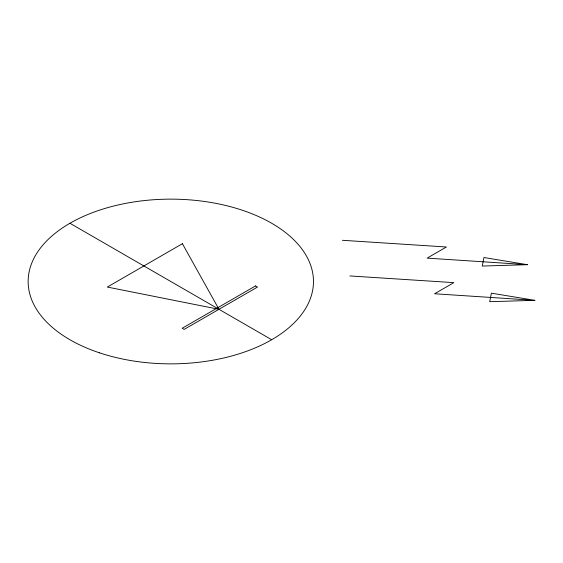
<?xml version="1.0" encoding="UTF-8"?>
<svg xmlns="http://www.w3.org/2000/svg" width="563" height="563" viewBox="0 0 563 563"><rect width="100%" height="100%" fill="white"/><g stroke="black" fill="none" stroke-linecap="round" stroke-linejoin="round"><path stroke-width="0.84" d="M527.404 264.687L482.273 266.053L483.948 257.523L527.404 264.687L427.148 258.121L446.41 246.995L342.431 240.295M534.85 300.332L489.719 301.691L491.393 293.168L534.85 300.332L434.587 293.759L453.855 282.64L349.869 275.94M69.932 223.265L271.676 339.735M182.405 243.709L107.322 287.06L218.965 309.305L182.405 243.709M255.525 285.927L182.187 328.264L184.157 329.397L257.495 287.06L255.525 285.927M99.475 352.825A142.657 82.36 0 0 0 313.464 281.5A142.657 82.36 0 0 0 99.475 210.175A142.657 82.36 0 0 0 99.475 352.825"/></g></svg>
